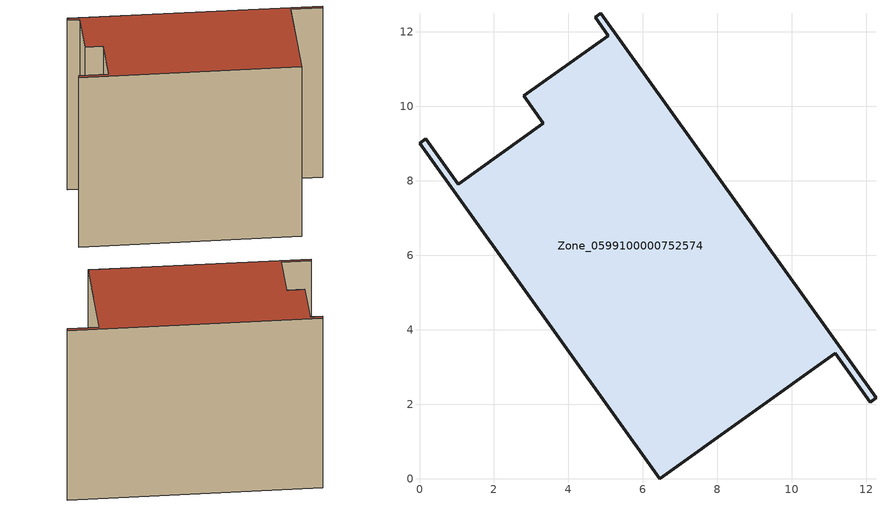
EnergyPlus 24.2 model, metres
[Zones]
Zone_0599100000752574
 floor ground (C_G): 11.16,3.37 6.45,0 0,9.02 0.16,9.13 1.03,7.91 3.33,9.55 2.81,10.28 5.07,11.9 4.72,12.39 4.87,12.5 12.26,2.17 12.1,2.06 z0
 wall outside (C_F): 4.72,12.39 5.07,11.9 2.81,10.28 3.33,9.55 1.03,7.91 0.16,9.13 0,9.02 6.45,0 11.16,3.37 12.1,2.06 12.26,2.17 4.87,12.5 4.72,12.39 z0:9.62
 roof outside (C_R): 11.16,3.37 12.1,2.06 12.26,2.17 4.87,12.5 4.72,12.39 5.07,11.9 2.81,10.28 3.33,9.55 1.03,7.91 0.16,9.13 0,9.02 6.45,0 z9.62
[BUILDING]
Pand.0599100000752574: North Axis=0; Terrain=City; Loads Convergence Tolerance Value=0.04; Temperature Convergence Tolerance Value=0.4; Solar Distribution=FullExterior; Maximum Number of Warmup Days=25; Minimum Number of Warmup Days=1
[Site:Location]
Rotterdam.The.Hague.AP_ZH_NLD Design_Conditions: Latitude=51.96; Longitude=4.45; Time Zone=1; Elevation=-4.5
[SITE:GROUNDTEMPERATURE:BUILDINGSURFACE]
18, 18, 18, 18, 18, 18, 18, 18, 18, 18, 18, 18
[MATERIAL] Thermal Absorptance=0.9; Solar Absorptance=0.7; Visible Absorptance=0.7
Name | Roughness | Thickness | Conductivity | Density | Specific Heat
G.TI.2006-2014 | MediumSmooth | 0.15 | 0.06 | 540 | 1210
F.TI.2006-2014 | Rough | 0.3 | 0.12 | 1920 | 840
R.TI.2006-2014 | MediumRough | 0.2 | 0.08 | 1500 | 1000
[CONSTRUCTION]
C_G: G.TI.2006-2014
C_F: F.TI.2006-2014
C_R: R.TI.2006-2014
[ZONE]
Zone_0599100000752574: Type=1; Multiplier=1; Ceiling Height=Autocalculate; Volume=Autocalculate; Floor Area=autocalculate; Part of Total Floor Area=Yes
[ZONEINFILTRATION:DESIGNFLOWRATE]
Infil_Zone_0599100000752574: Zone or ZoneList or Space or SpaceList=Zone_0599100000752574; Schedule=AlwaysOn; Design Flow Rate Calculation Method=Flow/Area; Flow Rate per Floor Area=0.0015; Constant Term Coefficient=1; Temperature Term Coefficient=0; Velocity Term Coefficient=0; Velocity Squared Term Coefficient=0
[HVACTEMPLATE:ZONE:IDEALLOADSAIRSYSTEM]
Zone_0599100000752574: Maximum Heating Supply Air Temperature=50; Minimum Cooling Supply Air Temperature=13; Maximum Heating Supply Air Humidity Ratio=0.0156; Minimum Cooling Supply Air Humidity Ratio=0.0077; Heating Limit=NoLimit; Cooling Limit=NoLimit; Dehumidification Control Type=ConstantSensibleHeatRatio; Cooling Sensible Heat Ratio=0.7; Dehumidification Setpoint=60; Humidification Control Type=None; Humidification Setpoint=30; Outdoor Air Method=None; Outdoor Air Flow Rate per Person=0.00944; Outdoor Air Flow Rate per Zone Floor Area=0; Outdoor Air Flow Rate per Zone=0; Demand Controlled Ventilation Type=None; Outdoor Air Economizer Type=NoEconomizer; Heat Recovery Type=None; Sensible Heat Recovery Effectiveness=0.7; Latent Heat Recovery Effectiveness=0.65
[ZONECONTROL:THERMOSTAT]
ThermostatControl_Zone_0599100000752574: Zone or ZoneList=Zone_0599100000752574; Control Type Schedule=DualSetpointControlType; Control 1=Thermostat_Zone_0599100000752574; Temperature Difference Between Cutout And Setpoint=0
[THERMOSTATSETPOINT:DUALSETPOINT]
Thermostat_Zone_0599100000752574: Heating Setpoint Temperature Schedule=HeatingSetpoint_Zone_0599100000752574; Cooling Setpoint Temperature Schedule=CoolingSetpoint_Zone_0599100000752574
[SCHEDULE:COMPACT]
HeatingSetpoint_Zone_0599100000752574: Through: 12/31, For: AllDays, Until: 24:00, 21
CoolingSetpoint_Zone_0599100000752574: Through: 12/31, For: AllDays, Until: 24:00, 24
DualSetpointControlType: Through: 12/31, For: AllDays, Until: 24:00, 4
AlwaysOn: Through: 12/31, For: AllDays, Until: 24:00, 1
